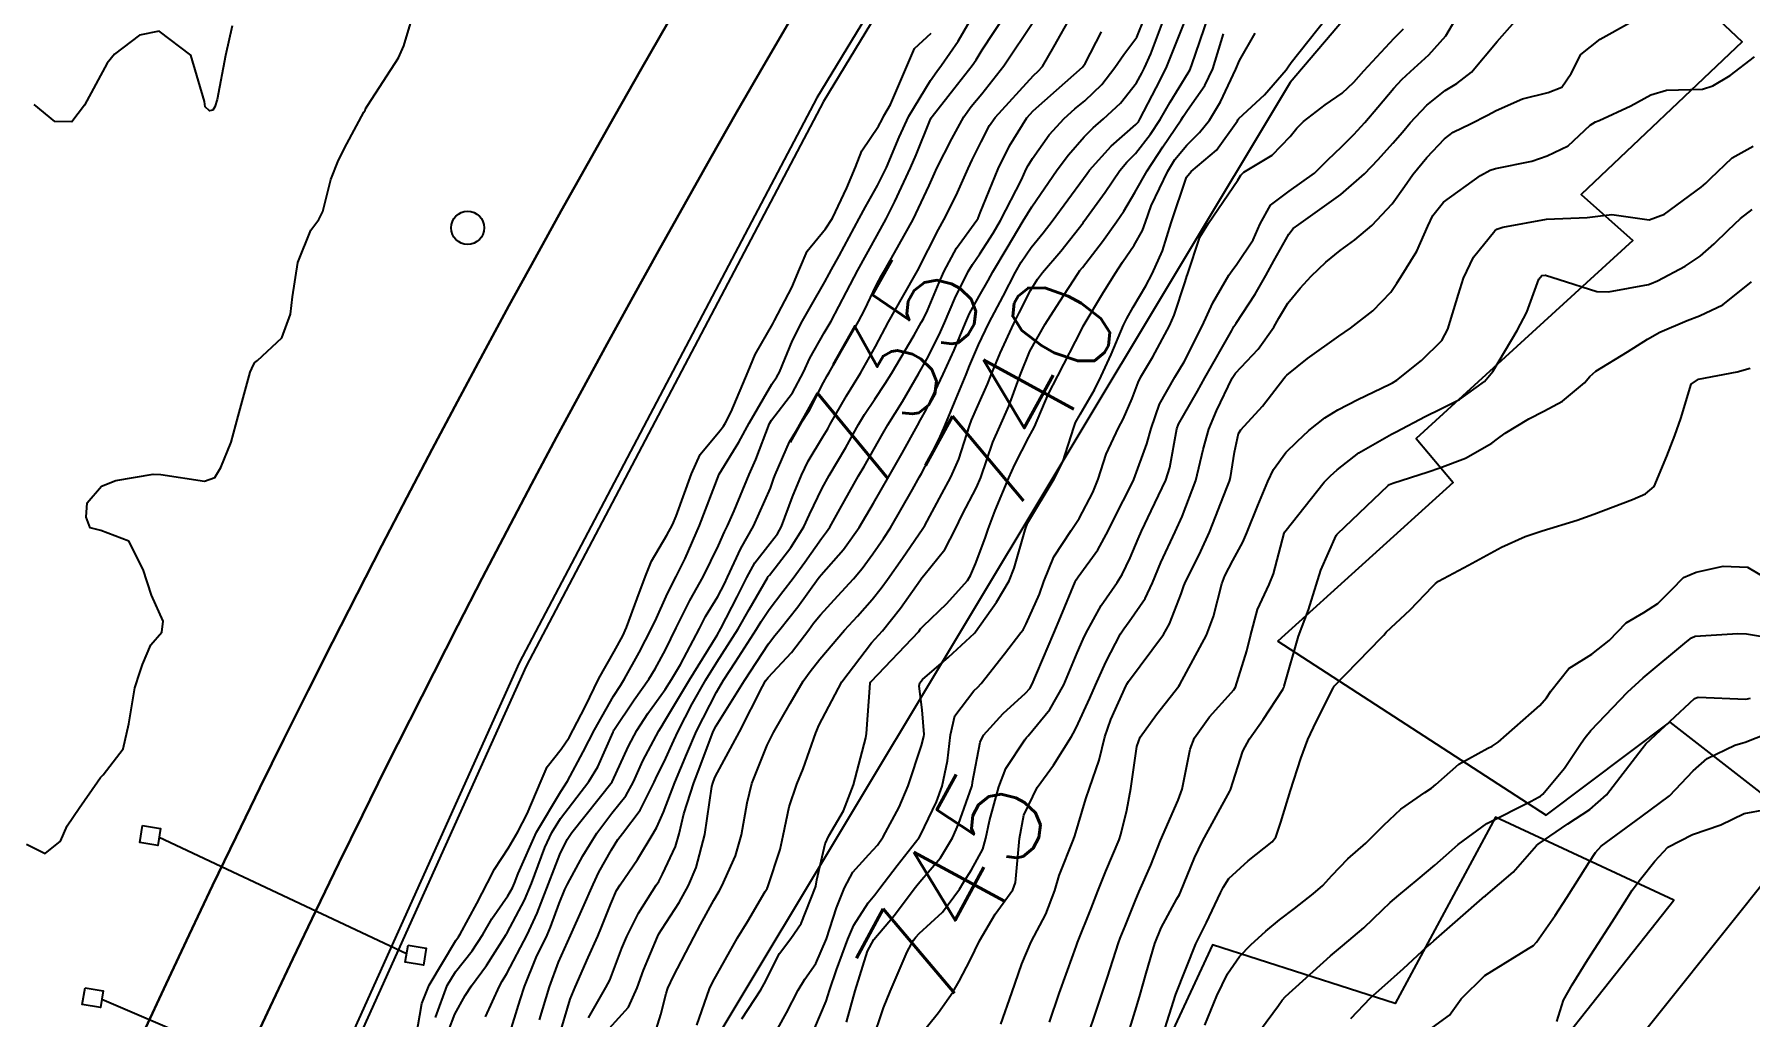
# Model space of a CAD drawing. Header units: metres. Extents: x 318500 to 325275, y 7408834 to 7428799.
# Drawn here: x 323594.8 to 323661.5, y 7419861.4 to 7419899.6 of the extents above; entities that cross this region are included whole.
import ezdxf
from ezdxf.enums import TextEntityAlignment as Align

# ---------------------------------------------------------------- set-up
doc = ezdxf.new("R2010")
doc.units = ezdxf.units.M
doc.header["$MEASUREMENT"] = 0
for name, color, linetype in [('Canaleta de Drenagem', 151, 'Continuous'), ('Cotas', 45, 'Continuous'), ('Curvas de Nivel 1m', 11, 'Continuous'), ('Curvas de Nivel 5m', 15, 'Continuous'), ('Divisas', 45, 'Continuous'), ('Edificações', 30, 'Continuous'), ('Linha Férrea', 20, 'Continuous'), ('Postes', 20, 'Continuous'), ('Pórticos', 45, 'Continuous'), ('Vias Primárias', 230, 'Continuous')]:
    doc.layers.add(name, color=color, linetype=linetype)
doc.styles.add('Style-STANDARD', font='STANDARD.shx')

msp = doc.modelspace()

# ---------------------------------------------------------------- linework, layer by layer
at = {"layer": 'Canaleta de Drenagem'}
for points in [[(323754.168, 7420043.775), (323722.202, 7420014.23), (323701.903, 7419994.95), (323682.74, 7419975.842), (323673.726, 7419964.952), (323662.221, 7419950.662), (323653.979, 7419941.19), (323649.823, 7419935.667), (323641.557, 7419923.536), (323632.173, 7419908.51), (323625.256, 7419897.131), (323613.688, 7419875.18), (323604.4, 7419854.569), (323600.484, 7419846.309), (323595.116, 7419832.952), (323589.662, 7419818.973)], [(323754.371, 7420043.555), (323722.407, 7420014.011), (323702.113, 7419994.735), (323682.962, 7419975.64), (323673.958, 7419964.762), (323662.451, 7419950.47), (323654.213, 7419941.002), (323650.067, 7419935.492), (323641.808, 7419923.372), (323632.428, 7419908.352), (323625.517, 7419896.984), (323613.958, 7419875.048), (323604.672, 7419854.443), (323600.759, 7419846.189), (323595.395, 7419832.842), (323589.942, 7419818.866)]]:
    msp.add_lwpolyline(points, dxfattribs=at)
at = {"layer": 'Curvas de Nivel 1m', "flags": 128}
for points, elevation in [([(323594.542, 7419868.13), (323595.269, 7419867.767), (323595.861, 7419868.257), (323596.127, 7419868.842), (323596.59, 7419869.537), (323597.306, 7419870.552), (323597.416, 7419870.72), (323597.524, 7419870.827), (323598.301, 7419871.839), (323598.527, 7419872.812), (323598.753, 7419874.208), (323598.951, 7419874.806), (323599.05, 7419875.119), (323599.376, 7419875.884), (323599.803, 7419876.376), (323599.859, 7419876.795), (323599.405, 7419877.803), (323599.075, 7419878.805), (323598.522, 7419879.905), (323597.435, 7419880.324), (323597.021, 7419880.422), (323596.858, 7419880.839), (323596.895, 7419881.392), (323597.458, 7419882.048), (323598.016, 7419882.267), (323599.466, 7419882.513), (323599.767, 7419882.495), (323601.462, 7419882.237), (323601.857, 7419882.381), (323602.097, 7419882.771), (323602.497, 7419883.753), (323602.765, 7419884.761), (323603.238, 7419886.475), (323603.366, 7419886.752), (323603.423, 7419886.85), (323603.523, 7419886.932), (323604.462, 7419887.81), (323604.807, 7419888.731), (323604.887, 7419889.404), (323605.091, 7419890.727), (323605.593, 7419891.983), (323605.906, 7419892.408), (323606.056, 7419892.715), (323606.376, 7419893.955), (323606.674, 7419894.71), (323606.999, 7419895.348), (323607.658, 7419896.567), (323607.707, 7419896.652), (323607.723, 7419896.699), (323607.807, 7419896.843), (323608.996, 7419898.68), (323609.208, 7419899.156), (323609.659, 7419900.671)], 729), ([(323610.439, 7419861.403), (323610.896, 7419862.645), (323611.215, 7419863.173), (323611.867, 7419863.991), (323612.28, 7419864.629), (323612.633, 7419865.232), (323613.253, 7419866.124), (323613.437, 7419866.437), (323613.512, 7419866.616), (323613.653, 7419867.001), (323614.362, 7419868.604), (323615.306, 7419870.177), (323615.572, 7419870.586), (323616.183, 7419871.721), (323616.614, 7419872.571), (323617.36, 7419873.891), (323617.625, 7419874.298), (323617.787, 7419874.556), (323618.352, 7419875.578), (323618.847, 7419876.545), (323619.023, 7419876.916), (323619.408, 7419877.757), (323619.665, 7419878.287), (323619.79, 7419878.534), (323620.139, 7419879.238), (323620.699, 7419880.521), (323621.47, 7419882.51), (323622.234, 7419883.754), (323622.627, 7419884.493), (323623.515, 7419886.001), (323623.707, 7419886.289), (323623.805, 7419886.477), (323624.314, 7419887.701), (323624.706, 7419888.468), (323625.01, 7419889.013), (323625.573, 7419889.983), (323625.741, 7419890.294), (323625.829, 7419890.456), (323626.123, 7419890.99), (323626.909, 7419892.44), (323627.152, 7419892.892), (323627.619, 7419893.724), (323627.97, 7419894.425), (323628.46, 7419895.606), (323628.837, 7419896.412), (323629.674, 7419897.81), (323629.919, 7419898.156), (323630.104, 7419898.396), (323630.748, 7419899.336), (323631.362, 7419900.383)], 731), ([(323610.939, 7419860.889), (323611.193, 7419861.526), (323611.589, 7419862.251), (323611.841, 7419862.634), (323612.421, 7419863.425), (323613.184, 7419864.62), (323613.202, 7419864.648), (323613.231, 7419864.697), (323613.904, 7419865.956), (323614.173, 7419866.606), (323614.694, 7419868.012), (323614.957, 7419868.595), (323615.295, 7419869.131), (323616.401, 7419870.574), (323616.742, 7419871.145), (323617.339, 7419872.487), (323617.362, 7419872.537), (323617.374, 7419872.56), (323618.165, 7419873.745), (323618.728, 7419874.546), (323618.973, 7419874.945), (323619.381, 7419875.69), (323619.798, 7419876.534), (323620.329, 7419877.603), (323620.836, 7419878.519), (323621.439, 7419879.744), (323621.677, 7419880.276), (323621.788, 7419880.505), (323622.042, 7419881.088), (323622.624, 7419882.493), (323622.885, 7419883.083), (323623.426, 7419884.481), (323623.501, 7419884.611), (323624.31, 7419885.674), (323624.737, 7419886.468), (323624.99, 7419887.011), (323625.545, 7419888.002), (323625.811, 7419888.456), (323626.418, 7419889.596), (323626.851, 7419890.441), (323627.593, 7419891.768), (323627.955, 7419892.425), (323628.287, 7419893.097), (323628.903, 7419894.411), (323629.125, 7419894.921), (323629.658, 7419896.238), (323629.708, 7419896.351), (323629.74, 7419896.399), (323630.587, 7419897.475), (323631.293, 7419898.384), (323631.454, 7419898.612), (323631.689, 7419898.989), (323632.597, 7419900.367)], 732), ([(323613.278, 7419860.619), (323613.73, 7419862.084), (323613.899, 7419862.61), (323614.356, 7419863.738), (323614.776, 7419864.597), (323614.915, 7419864.915), (323615.249, 7419865.832), (323615.466, 7419866.377), (323615.57, 7419866.585), (323616.169, 7419867.684), (323616.705, 7419868.569), (323617.298, 7419869.336), (323617.842, 7419870.017), (323618.13, 7419870.552), (323618.502, 7419871.369), (323619.118, 7419872.542), (323619.205, 7419872.678), (323619.345, 7419872.897), (323620.306, 7419874.526), (323621.387, 7419876.252), (323621.535, 7419876.508), (323622.162, 7419877.745), (323622.535, 7419878.493), (323622.853, 7419879.064), (323623.44, 7419879.833), (323623.732, 7419880.191), (323623.887, 7419880.476), (323624.309, 7419881.624), (323624.658, 7419882.468), (323624.929, 7419883.014), (323625.493, 7419883.965), (323625.682, 7419884.273), (323625.781, 7419884.456), (323626.409, 7419885.555), (323626.955, 7419886.439), (323627.54, 7419887.464), (323628.049, 7419888.423), (323628.591, 7419889.388), (323629.17, 7419890.406), (323629.592, 7419891.231), (323629.983, 7419892.018), (323630.191, 7419892.394), (323630.673, 7419893.336), (323631.138, 7419894.385), (323631.296, 7419894.723), (323631.646, 7419895.416), (323631.973, 7419896.058), (323632.191, 7419896.372), (323633.685, 7419897.993), (323633.868, 7419898.166), (323634.028, 7419898.345), (323634.473, 7419899.113), (323635.157, 7419900.328)], 734), ([(323615.226, 7419860.589), (323615.678, 7419862.108), (323615.867, 7419862.58), (323616.379, 7419863.73), (323616.742, 7419864.567), (323616.89, 7419864.91), (323617.249, 7419865.821), (323617.478, 7419866.337), (323617.619, 7419866.556), (323618.289, 7419867.536), (323618.897, 7419868.544), (323619.04, 7419868.795), (323619.298, 7419869.377), (323619.745, 7419870.533), (323620.203, 7419871.65), (323620.587, 7419872.521), (323621.363, 7419874.043), (323621.637, 7419874.506), (323622.094, 7419875.216), (323622.921, 7419876.487), (323623.096, 7419876.783), (323623.402, 7419877.252), (323623.94, 7419877.947), (323624.344, 7419878.471), (323624.799, 7419879.097), (323625.443, 7419880.015), (323625.634, 7419880.27), (323625.764, 7419880.455), (323626.156, 7419881.149), (323626.883, 7419882.439), (323627.098, 7419882.813), (323627.486, 7419883.5), (323627.828, 7419884.092), (323628.024, 7419884.422), (323628.593, 7419885.334), (323629.217, 7419886.405), (323629.536, 7419886.98), (323630.019, 7419887.922), (323630.216, 7419888.393), (323630.618, 7419889.335), (323631.148, 7419890.384), (323631.309, 7419890.658), (323631.59, 7419891.074), (323632.107, 7419891.867), (323632.397, 7419892.368), (323633.218, 7419893.949), (323633.4, 7419894.353), (323633.478, 7419894.506), (323633.636, 7419894.773), (323634.293, 7419895.697), (323634.875, 7419896.332), (323635.291, 7419896.7), (323635.671, 7419897.02), (323636.342, 7419897.651), (323636.842, 7419898.308), (323637.187, 7419898.813), (323637.702, 7419899.486), (323638.025, 7419900.295)], 736), ([(323616.382, 7419861.383), (323617.063, 7419862.562), (323617.213, 7419862.853), (323617.685, 7419864.096), (323617.875, 7419864.554), (323618.331, 7419865.461), (323619.022, 7419866.542), (323619.117, 7419866.686), (323619.266, 7419866.967), (323619.77, 7419868.045), (323619.915, 7419868.531), (323620.089, 7419869.32), (323620.483, 7419870.522), (323620.716, 7419871.122), (323621.234, 7419872.512), (323621.343, 7419872.727), (323622.45, 7419874.494), (323623.384, 7419875.923), (323623.624, 7419876.242), (323623.82, 7419876.476), (323624.518, 7419877.354), (323625.316, 7419878.461), (323625.358, 7419878.524), (323625.422, 7419878.601), (323626.299, 7419879.585), (323626.905, 7419880.438), (323627.46, 7419881.387), (323628.054, 7419882.421), (323628.572, 7419883.325), (323629.171, 7419884.405), (323629.29, 7419884.617), (323629.509, 7419885.013), (323629.967, 7419885.952), (323630.169, 7419886.394), (323630.599, 7419887.33), (323631.035, 7419888.385), (323631.193, 7419888.746), (323631.566, 7419889.43), (323631.913, 7419890.037), (323632.095, 7419890.372), (323632.654, 7419891.305), (323633.282, 7419892.355), (323633.615, 7419892.894), (323634.599, 7419894.335), (323635.045, 7419894.922), (323635.649, 7419895.609), (323636.003, 7419895.969), (323636.395, 7419896.313), (323637.058, 7419896.917), (323637.681, 7419897.719), (323637.896, 7419898.087), (323637.999, 7419898.295), (323638.24, 7419898.836), (323638.782, 7419900.284)], 737), ([(323602.536, 7419899.929), (323602.282, 7419898.771), (323601.953, 7419897.066), (323601.862, 7419896.777), (323601.788, 7419896.648), (323601.658, 7419896.624), (323601.489, 7419896.782), (323601.458, 7419896.986), (323600.927, 7419898.788), (323599.694, 7419899.714), (323598.934, 7419899.569), (323597.962, 7419898.826), (323597.676, 7419898.48), (323596.804, 7419896.843), (323596.3, 7419896.201), (323595.65, 7419896.215), (323594.847, 7419896.868)], 729), ([(323612.388, 7419861.432), (323612.923, 7419862.623), (323613.026, 7419862.807), (323613.215, 7419863.115), (323613.997, 7419864.608), (323614.395, 7419865.45), (323614.83, 7419866.596), (323615.277, 7419867.74), (323615.558, 7419868.314), (323615.738, 7419868.583), (323617.31, 7419870.56), (323617.938, 7419871.947), (323618.258, 7419872.551), (323618.689, 7419873.207), (323619.364, 7419874.146), (323619.618, 7419874.536), (323619.957, 7419875.112), (323620.696, 7419876.52), (323620.937, 7419876.977), (323621.409, 7419877.763), (323621.676, 7419878.247), (323621.79, 7419878.504), (323622.31, 7419879.624), (323622.795, 7419880.49), (323623.465, 7419881.971), (323623.594, 7419882.353), (323623.641, 7419882.478), (323624.198, 7419883.764), (323624.626, 7419884.469), (323624.971, 7419885), (323625.524, 7419886.07), (323625.658, 7419886.328), (323625.733, 7419886.457), (323625.998, 7419886.917), (323626.878, 7419888.44), (323627.113, 7419888.88), (323627.571, 7419889.835), (323627.775, 7419890.229), (323627.888, 7419890.425), (323628.277, 7419891.106), (323629, 7419892.409), (323629.623, 7419893.728), (323629.831, 7419894.195), (323629.926, 7419894.397), (323630.502, 7419895.536), (323630.976, 7419896.387), (323631.257, 7419896.791), (323631.669, 7419897.288), (323632.532, 7419898.367), (323633.708, 7419900.141)], 733), ([(323617.186, 7419860.979), (323617.946, 7419861.805), (323618.282, 7419862.549), (323618.52, 7419863.244), (323619.061, 7419864.542), (323619.119, 7419864.654), (323619.234, 7419864.833), (323619.915, 7419865.865), (323620.27, 7419866.525), (323620.567, 7419867.224), (323620.907, 7419868.516), (323621.179, 7419870.382), (323621.214, 7419870.511), (323621.241, 7419870.581), (323621.314, 7419870.747), (323622.258, 7419872.496), (323623.146, 7419874.263), (323623.271, 7419874.481), (323623.371, 7419874.611), (323624.275, 7419875.577), (323624.945, 7419876.464), (323625.133, 7419876.724), (323625.399, 7419877.047), (323626.079, 7419877.78), (323626.68, 7419878.441), (323627.017, 7419878.846), (323627.435, 7419879.411), (323627.856, 7419880.012), (323628.119, 7419880.42), (323628.978, 7419881.92), (323629.253, 7419882.403), (323629.333, 7419882.542), (323629.476, 7419882.806), (323630.01, 7419883.877), (323630.232, 7419884.393), (323630.609, 7419885.293), (323631.059, 7419886.385), (323631.197, 7419886.72), (323631.542, 7419887.535), (323631.943, 7419888.374), (323632.508, 7419889.424), (323632.985, 7419890.359), (323633.198, 7419890.744), (323633.595, 7419891.321), (323634.055, 7419891.891), (323634.407, 7419892.338), (323635.627, 7419893.991), (323635.763, 7419894.185), (323635.863, 7419894.318), (323636.695, 7419895.258), (323637.657, 7419896.089), (323637.759, 7419896.198), (323637.819, 7419896.298), (323638.452, 7419897.515), (323638.832, 7419898.283), (323639.593, 7419900.156)], 738), ([(323618.964, 7419860.762), (323619.195, 7419861.513), (323619.406, 7419862.338), (323619.474, 7419862.536), (323619.683, 7419863.002), (323620.476, 7419864.521), (323620.744, 7419865.011), (323621.252, 7419865.957), (323621.458, 7419866.306), (323621.574, 7419866.505), (323622.096, 7419867.68), (323622.338, 7419868.494), (323622.554, 7419869.743), (323622.733, 7419870.489), (323623.332, 7419871.977), (323623.493, 7419872.324), (323623.577, 7419872.478), (323624.222, 7419873.606), (323624.726, 7419874.466), (323624.996, 7419874.842), (323625.379, 7419875.327), (323626.336, 7419876.446), (323626.844, 7419876.993), (323627.408, 7419877.64), (323627.758, 7419878.082), (323628.006, 7419878.421), (323628.595, 7419879.25), (323629.382, 7419880.401), (323629.451, 7419880.514), (323630.116, 7419881.741), (323630.467, 7419882.39), (323630.776, 7419883.092), (323631.195, 7419884.383), (323631.275, 7419884.61), (323631.512, 7419885.168), (323631.893, 7419886.006), (323632.041, 7419886.372), (323632.379, 7419887.208), (323632.922, 7419888.359), (323633.13, 7419888.782), (323633.569, 7419889.644), (323633.836, 7419890.087), (323634.035, 7419890.343), (323634.748, 7419891.177), (323635.609, 7419892.279), (323635.625, 7419892.305), (323635.64, 7419892.32), (323636.464, 7419893.469), (323637.04, 7419894.306), (323637.31, 7419894.628), (323637.64, 7419894.974), (323638.229, 7419895.714), (323638.599, 7419896.286), (323638.989, 7419896.961), (323639.687, 7419898.1), (323639.755, 7419898.203), (323639.784, 7419898.269), (323639.831, 7419898.408), (323640.464, 7419900.259)], 739), ([(323622.34, 7419861.346), (323623.085, 7419862.482), (323623.212, 7419862.71), (323623.805, 7419863.894), (323624.25, 7419864.47), (323624.656, 7419865.049), (323625.206, 7419866.461), (323625.215, 7419866.506), (323625.264, 7419866.75), (323625.589, 7419868.151), (323625.722, 7419868.454), (323626.29, 7419869.436), (323626.691, 7419870.439), (323627.165, 7419872.261), (323627.187, 7419872.432), (323627.332, 7419874.394), (323627.348, 7419874.43), (323627.37, 7419874.461), (323629.22, 7419876.403), (323629.295, 7419876.498), (323629.393, 7419876.604), (323630.315, 7419877.482), (323631.117, 7419878.383), (323631.234, 7419878.571), (323631.43, 7419879.031), (323631.8, 7419880.019), (323631.916, 7419880.373), (323632.185, 7419881.096), (323632.724, 7419882.361), (323632.952, 7419882.884), (323633.494, 7419883.946), (323633.644, 7419884.202), (323633.716, 7419884.347), (323634.256, 7419885.602), (323634.623, 7419886.334), (323635.548, 7419888.111), (323635.614, 7419888.255), (323635.652, 7419888.319), (323636.368, 7419889.512), (323636.85, 7419890.307), (323637.144, 7419890.747), (323637.597, 7419891.412), (323637.919, 7419891.982), (323638.029, 7419892.294), (323638.26, 7419892.934), (323638.899, 7419894.281), (323639.18, 7419894.734), (323639.645, 7419895.294), (323640.133, 7419895.782), (323640.517, 7419896.257), (323640.951, 7419896.971), (323641.548, 7419898.242), (323641.693, 7419898.578), (323642.299, 7419899.639)], 741), ([(323623.476, 7419860.477), (323624.083, 7419861.585), (323624.534, 7419862.467), (323624.79, 7419862.888), (323625.22, 7419863.494), (323625.638, 7419864.454), (323626.029, 7419865.667), (323626.337, 7419866.444), (323626.665, 7419867.043), (323627.28, 7419867.734), (323627.614, 7419868.097), (323627.836, 7419868.422), (323628.461, 7419869.572), (323628.813, 7419870.407), (323629.333, 7419871.963), (323629.423, 7419872.315), (323629.426, 7419872.399), (323629.354, 7419873.353), (323629.242, 7419874.276), (323629.267, 7419874.402), (323629.371, 7419874.53), (323630.373, 7419875.398), (323631.39, 7419876.338), (323631.426, 7419876.379), (323632.241, 7419877.534), (323632.732, 7419878.36), (323632.933, 7419878.852), (323633.355, 7419880.351), (323633.453, 7419880.61), (323634.484, 7419882.335), (323634.824, 7419882.985), (323635.246, 7419884.324), (323635.315, 7419884.511), (323635.508, 7419884.858), (323636.047, 7419885.79), (323636.314, 7419886.312), (323636.693, 7419887.153), (323637.181, 7419888.304), (323637.305, 7419888.551), (323637.56, 7419888.992), (323638.041, 7419889.825), (323638.293, 7419890.289), (323638.688, 7419891.189), (323639.026, 7419892.279), (323639.628, 7419894.048), (323639.803, 7419894.267), (323640.797, 7419895.098), (323641.609, 7419896.241), (323641.625, 7419896.276), (323641.661, 7419896.322), (323642.655, 7419897.25), (323643.497, 7419898.222), (323643.575, 7419898.338), (323643.693, 7419898.502), (323645.046, 7419900.2)], 742), ([(323625.188, 7419861.001), (323625.621, 7419862.037), (323625.75, 7419862.452), (323626.025, 7419863.255), (323626.466, 7419864.441), (323626.693, 7419864.983), (323627.251, 7419865.858), (323627.512, 7419866.171), (323627.709, 7419866.423), (323628.381, 7419867.306), (323629.238, 7419868.401), (323629.291, 7419868.479), (323629.912, 7419869.785), (323630.128, 7419870.392), (323630.343, 7419871.371), (323630.46, 7419872.389), (323630.62, 7419873.118), (323631.366, 7419874.096), (323631.512, 7419874.234), (323631.641, 7419874.376), (323632.554, 7419875.535), (323633.192, 7419876.353), (323633.276, 7419876.468), (323633.395, 7419876.693), (323633.911, 7419877.845), (323634.087, 7419878.34), (323634.465, 7419879.304), (323635.143, 7419880.325), (323635.455, 7419880.786), (323635.984, 7419881.796), (323636.193, 7419882.313), (323636.509, 7419883.285), (323636.984, 7419884.305), (323637.166, 7419884.642), (323637.517, 7419885.454), (323637.748, 7419886.075), (323637.857, 7419886.295), (323638.314, 7419887.065), (323638.96, 7419888.279), (323639.144, 7419888.688), (323639.576, 7419889.977), (323639.645, 7419890.203), (323639.665, 7419890.269), (323640.148, 7419891.716), (323640.488, 7419892.257), (323641.627, 7419893.936), (323641.741, 7419894.127), (323641.852, 7419894.238), (323642.962, 7419894.905), (323643.651, 7419895.622), (323643.918, 7419895.954), (323644.176, 7419896.212), (323645.017, 7419896.853), (323645.677, 7419897.31), (323646.134, 7419897.733), (323646.521, 7419898.178), (323647.703, 7419899.447), (323648.055, 7419899.808)], 743), ([(323626.418, 7419861.216), (323626.747, 7419862.437), (323627.226, 7419863.982), (323627.477, 7419864.426), (323628.278, 7419865.381), (323629.049, 7419866.403), (323629.14, 7419866.524), (323629.264, 7419866.668), (323630.067, 7419867.603), (323630.533, 7419868.388), (323630.761, 7419868.919), (323631.285, 7419870.38), (323631.292, 7419870.399), (323631.312, 7419870.543), (323631.611, 7419872.101), (323631.735, 7419872.374), (323632.5, 7419873.216), (323633.365, 7419873.999), (323633.533, 7419874.182), (323633.629, 7419874.346), (323633.81, 7419874.78), (323634.471, 7419876.334), (323634.749, 7419876.98), (323635.304, 7419878.322), (323635.342, 7419878.401), (323635.423, 7419878.518), (323636.18, 7419879.572), (323636.579, 7419880.309), (323636.866, 7419880.896), (323637.468, 7419882.053), (323637.585, 7419882.298), (323638.088, 7419883.694), (323638.253, 7419884.289), (323638.575, 7419885.223), (323639.172, 7419886.275), (323639.536, 7419886.878), (323640.235, 7419888.26), (323640.65, 7419889.168), (323641.266, 7419890.245), (323641.398, 7419890.428), (323641.586, 7419890.673), (323642.219, 7419891.615), (323642.494, 7419892.231), (323642.889, 7419892.956), (323643.623, 7419893.506), (323644.605, 7419894.205), (323645.117, 7419894.719), (323645.646, 7419895.225), (323646.13, 7419895.706), (323646.555, 7419896.177), (323647.069, 7419896.769), (323647.68, 7419897.504), (323647.995, 7419897.847), (323648.338, 7419898.154), (323649.044, 7419898.799), (323649.704, 7419899.538), (323650.061, 7419900.135)], 744), ([(323629.183, 7419860.599), (323629.995, 7419861.595), (323630.547, 7419862.387), (323630.791, 7419862.807), (323631.223, 7419863.632), (323631.585, 7419864.375), (323632.189, 7419865.422), (323632.876, 7419866.356), (323632.976, 7419866.642), (323633.14, 7419868.352), (323633.299, 7419869.259), (323633.821, 7419870.342), (323634.455, 7419871.201), (323635.163, 7419872.323), (323635.228, 7419872.436), (323635.345, 7419872.65), (323635.868, 7419873.809), (323636.085, 7419874.313), (323636.487, 7419875.201), (323637.067, 7419876.303), (323637.191, 7419876.504), (323637.397, 7419876.79), (323638.022, 7419877.68), (323638.307, 7419878.287), (323638.632, 7419879.082), (323639.187, 7419880.274), (323639.456, 7419880.861), (323639.992, 7419882.262), (323640.278, 7419883.468), (323640.489, 7419884.255), (323640.794, 7419884.967), (323641.405, 7419886.242), (323641.532, 7419886.43), (323642.408, 7419887.365), (323643.016, 7419888.225), (323643.21, 7419888.569), (323643.564, 7419889.149), (323644.046, 7419889.74), (323644.478, 7419890.207), (323645.036, 7419890.751), (323645.595, 7419891.199), (323646.168, 7419891.615), (323646.824, 7419892.172), (323647.619, 7419893.017), (323648.097, 7419893.684), (323648.42, 7419894.152), (323648.969, 7419894.817), (323649.651, 7419895.54), (323649.997, 7419895.793), (323650.663, 7419896.125), (323651.329, 7419896.451), (323651.668, 7419896.633), (323652.682, 7419897.087), (323653.679, 7419897.331), (323654.209, 7419897.548), (323654.581, 7419898.071), (323654.955, 7419898.81), (323655.704, 7419899.414), (323656.85, 7419900.043)], 746), ([(323632.407, 7419861.146), (323632.839, 7419862.356), (323633.221, 7419863.491), (323633.594, 7419864.345), (323634.163, 7419865.419), (323634.514, 7419866.331), (323634.677, 7419866.921), (323635.238, 7419868.321), (323635.291, 7419868.463), (323635.719, 7419869.903), (323635.862, 7419870.314), (323636.232, 7419871.405), (323636.456, 7419872.309), (323636.682, 7419872.975), (323637.285, 7419874.301), (323637.313, 7419874.358), (323637.372, 7419874.455), (323638.729, 7419876.28), (323638.972, 7419876.701), (323639.414, 7419877.855), (323639.52, 7419878.166), (323639.565, 7419878.268), (323640.185, 7419879.513), (323640.52, 7419880.254), (323641.201, 7419881.978), (323641.297, 7419882.243), (323641.333, 7419882.381), (323641.487, 7419883.369), (323641.648, 7419884.088), (323641.735, 7419884.238), (323642.585, 7419885.158), (323643.414, 7419886.221), (323643.464, 7419886.288), (323643.531, 7419886.361), (323644.328, 7419886.998), (323645.547, 7419887.873), (323645.997, 7419888.183), (323646.875, 7419888.855), (323647.571, 7419889.576), (323647.805, 7419889.929), (323647.948, 7419890.156), (323648.578, 7419891.167), (323649.001, 7419892.146), (323649.201, 7419892.557), (323649.619, 7419893.074), (323651.051, 7419894.119), (323651.426, 7419894.321), (323651.634, 7419894.385), (323653.053, 7419894.675), (323653.642, 7419894.873), (323654.459, 7419895.261), (323655.32, 7419896.063), (323655.529, 7419896.194), (323655.663, 7419896.254), (323656.893, 7419896.821), (323657.678, 7419897.253), (323658.28, 7419897.425), (323659.682, 7419897.472), (323660.089, 7419897.599), (323660.759, 7419897.994), (323661.697, 7419898.728)], 747), ([(323634.309, 7419861.218), (323634.679, 7419862.328), (323635.225, 7419863.83), (323635.35, 7419864.198), (323635.393, 7419864.318), (323635.921, 7419865.642), (323636.186, 7419866.311), (323636.493, 7419867.086), (323637.011, 7419868.303), (323637.079, 7419868.515), (323637.302, 7419869.455), (323637.47, 7419870.298), (323637.696, 7419871.933), (323637.831, 7419872.293), (323638.463, 7419873.174), (323639.326, 7419874.271), (323639.371, 7419874.338), (323640.401, 7419876.255), (323640.678, 7419876.974), (323640.996, 7419878.246), (323641.112, 7419878.558), (323641.434, 7419879.161), (323641.819, 7419879.862), (323641.977, 7419880.235), (323642.398, 7419881.294), (323642.787, 7419882.227), (323643.006, 7419882.695), (323643.487, 7419883.35), (323643.923, 7419883.784), (323644.388, 7419884.207), (323645.003, 7419884.702), (323645.512, 7419885.014), (323646.287, 7419885.41), (323647.528, 7419886.008), (323647.632, 7419886.055), (323647.801, 7419886.157), (323648.765, 7419886.921), (323649.546, 7419887.708), (323649.781, 7419888.137), (323650.196, 7419889.506), (323650.388, 7419890.128), (323650.779, 7419890.935), (323651.608, 7419891.967), (323651.692, 7419892.026), (323651.921, 7419892.105), (323653.613, 7419892.414), (323655.197, 7419892.481), (323655.615, 7419892.527), (323656.156, 7419892.592), (323657.614, 7419892.392), (323658.203, 7419892.608), (323659.627, 7419893.666), (323659.809, 7419893.818), (323659.993, 7419893.996), (323660.841, 7419894.793), (323661.649, 7419895.254)], 748), ([(323635.668, 7419860.315), (323636.049, 7419861.46), (323636.331, 7419862.309), (323636.551, 7419862.972), (323636.982, 7419864.302), (323637.052, 7419864.483), (323637.24, 7419864.955), (323637.631, 7419865.918), (323637.793, 7419866.292), (323638.235, 7419867.326), (323638.619, 7419868.28), (323639.306, 7419869.85), (323639.453, 7419870.268), (323639.769, 7419871.828), (323639.935, 7419872.261), (323640.527, 7419873.078), (323641.367, 7419874.014), (323641.47, 7419874.137), (323641.528, 7419874.238), (323641.976, 7419875.642), (323642.111, 7419876.233), (323642.387, 7419877.249), (323642.838, 7419878.226), (323643.014, 7419878.636), (323643.423, 7419880.22), (323643.43, 7419880.241), (323643.451, 7419880.275), (323644.984, 7419882.197), (323645.219, 7419882.449), (323645.477, 7419882.679), (323646.331, 7419883.333), (323647.498, 7419884.013), (323647.594, 7419884.064), (323647.775, 7419884.157), (323648.899, 7419884.756), (323649.514, 7419885.048), (323650.24, 7419885.408), (323651.206, 7419886.115), (323651.534, 7419886.504), (323652.479, 7419888.096), (323652.852, 7419888.799), (323653.318, 7419890.084), (323653.439, 7419890.225), (323653.582, 7419890.244), (323654.108, 7419890.075), (323655.573, 7419889.608), (323656.029, 7419889.598), (323657.578, 7419889.879), (323657.691, 7419889.915), (323657.938, 7419890.025), (323659.011, 7419890.586), (323659.595, 7419890.984), (323660.138, 7419891.459), (323660.68, 7419891.989), (323661.162, 7419892.437), (323661.618, 7419892.793)], 749), ([(323638.716, 7419860.749), (323639.195, 7419862.27), (323639.21, 7419862.31), (323639.991, 7419864.259), (323640.401, 7419865.094), (323640.955, 7419866.245), (323641.051, 7419866.455), (323641.268, 7419866.797), (323642.021, 7419867.49), (323642.951, 7419868.223), (323643.1, 7419868.414), (323643.298, 7419868.992), (323643.669, 7419870.215), (323644.074, 7419871.464), (323644.344, 7419872.205), (323644.668, 7419872.882), (323645.326, 7419874.191), (323645.371, 7419874.268), (323647.209, 7419876.163), (323647.292, 7419876.261), (323647.393, 7419876.372), (323648.318, 7419877.239), (323649.191, 7419878.142), (323649.302, 7419878.261), (323649.423, 7419878.353), (323650.581, 7419878.975), (323651.44, 7419879.443), (323651.871, 7419879.676), (323652.794, 7419880.09), (323653.452, 7419880.309), (323654.804, 7419880.719), (323655.459, 7419880.953), (323656.957, 7419881.53), (323657.467, 7419881.752), (323657.798, 7419882.025), (323658.291, 7419883.215), (323658.6, 7419884.013), (323658.842, 7419884.678), (323659.246, 7419886.004), (323659.532, 7419886.196), (323661.034, 7419886.486), (323661.537, 7419886.633)], 751), ([(323640.346, 7419861.099), (323640.81, 7419862.246), (323641.219, 7419863.1), (323641.686, 7419863.774), (323642.131, 7419864.231), (323642.707, 7419864.756), (323643.245, 7419865.194), (323643.823, 7419865.639), (323644.547, 7419866.201), (323644.925, 7419866.535), (323645.271, 7419866.917), (323645.894, 7419867.567), (323646.594, 7419868.17), (323647.297, 7419868.87), (323647.957, 7419869.5), (323648.896, 7419870.144), (323649.149, 7419870.305), (323649.315, 7419870.457), (323650.216, 7419871.238), (323651.336, 7419871.862), (323651.504, 7419871.941), (323651.736, 7419872.104), (323653.362, 7419873.526), (323653.621, 7419873.823), (323653.783, 7419874.076), (323654.483, 7419874.965), (323655.385, 7419875.521), (323656.057, 7419876.05), (323656.711, 7419876.73), (323657.407, 7419877.137), (323657.952, 7419877.482), (323658.479, 7419878.014), (323658.939, 7419878.496), (323659.431, 7419878.704), (323660.489, 7419878.935), (323661.434, 7419878.901), (323663.022, 7419877.956)], 752), ([(323642.5, 7419860.918), (323643.205, 7419861.874), (323643.351, 7419862.075), (323643.481, 7419862.216), (323645.226, 7419863.795), (323645.685, 7419864.183), (323646.522, 7419864.889), (323647.251, 7419865.58), (323647.549, 7419865.864), (323647.88, 7419866.154), (323648.635, 7419866.781), (323649.278, 7419867.322), (323649.714, 7419867.703), (323650.19, 7419868.126), (323651.298, 7419868.937), (323653.024, 7419869.801), (323653.309, 7419869.959), (323653.385, 7419870.003), (323653.478, 7419870.078), (323654.312, 7419871.083), (323654.968, 7419872.064), (323655.124, 7419872.281), (323655.347, 7419872.552), (323656.767, 7419874.039), (323657.376, 7419874.594), (323659.076, 7419876.005), (323659.248, 7419876.147), (323659.393, 7419876.215), (323661.06, 7419876.318), (323661.395, 7419876.303), (323663.361, 7419875.98)], 753), ([(323646.017, 7419861.358), (323646.781, 7419862.166), (323647.214, 7419862.552), (323648.066, 7419863.307), (323648.972, 7419864.143), (323649.107, 7419864.266), (323649.234, 7419864.38), (323650.179, 7419865.193), (323651.223, 7419866.111), (323651.245, 7419866.125), (323651.26, 7419866.143), (323652.32, 7419867.049), (323653.227, 7419868.081), (323653.291, 7419868.14), (323654.444, 7419868.923), (323655.304, 7419869.485), (323655.954, 7419870.05), (323657.337, 7419871.857), (323657.484, 7419872.028), (323659.367, 7419873.793), (323659.518, 7419873.848), (323661.367, 7419873.769), (323661.542, 7419873.803)], 754), ([(323654.026, 7419861.243), (323654.284, 7419862.069), (323654.616, 7419862.666), (323655.226, 7419863.651), (323655.485, 7419864.056), (323656.175, 7419865.117), (323656.757, 7419866.038), (323656.951, 7419866.348), (323657.271, 7419866.77), (323657.826, 7419867.477), (323658.334, 7419868.014), (323659.295, 7419868.513), (323660.4, 7419868.888), (323661.303, 7419869.321), (323662.989, 7419869.637)], 756)]:
    msp.add_lwpolyline(points, dxfattribs=dict(at, elevation=elevation))
at = {"layer": 'Curvas de Nivel 5m', "flags": 128}
for points, elevation in [([(323609.682, 7419860.662), (323609.913, 7419861.946), (323610.188, 7419862.655), (323611.227, 7419864.387), (323611.331, 7419864.537), (323611.396, 7419864.638), (323612.045, 7419865.835), (323612.464, 7419866.628), (323612.731, 7419867.16), (323613.274, 7419867.996), (323613.635, 7419868.615), (323613.998, 7419869.317), (323614.549, 7419870.601), (323614.775, 7419871.141), (323615.328, 7419871.82), (323615.635, 7419872.286), (323615.79, 7419872.583), (323616.25, 7419873.473), (323616.781, 7419874.569), (323617.381, 7419875.624), (323617.72, 7419876.223), (323617.868, 7419876.555), (323618.282, 7419877.676), (323618.599, 7419878.548), (323618.839, 7419879.133), (323619.436, 7419880.14), (323619.648, 7419880.537), (323619.787, 7419880.876), (323620.384, 7419882.526), (323620.725, 7419883.277), (323621.495, 7419884.187), (323621.631, 7419884.375), (323621.705, 7419884.507), (323621.926, 7419884.926), (323622.586, 7419886.494), (323622.858, 7419887.162), (323623.548, 7419888.35), (323623.595, 7419888.434), (323623.613, 7419888.479), (323624.284, 7419889.758), (323624.581, 7419890.47), (323624.881, 7419891.173), (323625.596, 7419892.038), (323625.869, 7419892.456), (323626.429, 7419893.637), (323626.758, 7419894.443), (323627.005, 7419895.074), (323627.654, 7419896.034), (323627.793, 7419896.293), (323627.858, 7419896.427), (323628.117, 7419896.876), (323628.788, 7419898.413), (323629.053, 7419899.046), (323629.699, 7419899.638)], 730), ([(323614.475, 7419861.316), (323614.864, 7419862.595), (323615.22, 7419863.548), (323615.682, 7419864.583), (323616.166, 7419865.656), (323616.562, 7419866.57), (323616.791, 7419867.043), (323617.28, 7419867.919), (323617.524, 7419868.32), (323617.71, 7419868.556), (323618.391, 7419869.457), (323618.938, 7419870.544), (323619.053, 7419870.804), (323619.322, 7419871.336), (323619.706, 7419872.163), (323619.876, 7419872.532), (323620.417, 7419873.585), (323620.949, 7419874.516), (323621.377, 7419875.201), (323622.198, 7419876.498), (323622.636, 7419877.257), (323623.346, 7419878.481), (323623.373, 7419878.528), (323623.422, 7419878.591), (323624.254, 7419879.655), (323624.76, 7419880.467), (323624.981, 7419880.939), (323625.465, 7419881.96), (323625.742, 7419882.456), (323626.382, 7419883.551), (323626.881, 7419884.439), (323627.111, 7419884.831), (323627.515, 7419885.42), (323627.921, 7419886.027), (323628.16, 7419886.421), (323629.042, 7419887.905), (323629.321, 7419888.403), (323629.405, 7419888.549), (323629.557, 7419888.873), (323630.013, 7419889.956), (323630.203, 7419890.394), (323630.688, 7419891.295), (323631.481, 7419892.381), (323631.533, 7419892.459), (323631.613, 7419892.66), (323632.305, 7419894.37), (323632.742, 7419895.265), (323633.422, 7419896.354), (323633.664, 7419896.624), (323634.58, 7419897.433), (323635.589, 7419898.322), (323635.691, 7419898.463), (323636.328, 7419899.69)], 735), ([(323620.602, 7419861.106), (323621.089, 7419862.512), (323621.213, 7419862.789), (323622.179, 7419864.496), (323622.582, 7419865.147), (323623.257, 7419866.295), (323623.324, 7419866.415), (323623.353, 7419866.479), (323623.829, 7419867.927), (323623.957, 7419868.473), (323624.185, 7419869.587), (323624.479, 7419870.468), (323624.724, 7419871.061), (323625.221, 7419872.461), (323625.256, 7419872.546), (323625.344, 7419872.743), (323626.226, 7419874.447), (323627.385, 7419875.953), (323627.807, 7419876.424), (323628.512, 7419877.305), (323629.294, 7419878.402), (323629.345, 7419878.478), (323629.423, 7419878.573), (323630.241, 7419879.589), (323630.654, 7419880.388), (323630.91, 7419880.93), (323631.466, 7419881.993), (323631.63, 7419882.378), (323632.105, 7419883.757), (323632.371, 7419884.367), (323632.724, 7419885.15), (323633.166, 7419886.355), (323633.539, 7419887.282), (323634.13, 7419888.341), (323634.697, 7419889.199), (323635.417, 7419890.322), (323635.484, 7419890.419), (323635.583, 7419890.535), (323636.366, 7419891.545), (323636.903, 7419892.307), (323637.188, 7419892.731), (323637.622, 7419893.456), (323638.092, 7419894.293), (323638.704, 7419895.224), (323639.421, 7419896.274), (323639.515, 7419896.419), (323639.666, 7419896.652), (323640.337, 7419897.603), (323640.645, 7419898.256), (323641.068, 7419899.614)], 740), ([(323627.4, 7419860.427), (323627.848, 7419861.773), (323628.11, 7419862.416), (323628.777, 7419863.958), (323629.015, 7419864.403), (323629.105, 7419864.529), (323629.234, 7419864.659), (323630.142, 7419865.495), (323630.801, 7419866.385), (323630.976, 7419866.671), (323631.271, 7419867.134), (323631.715, 7419867.942), (323631.828, 7419868.372), (323631.972, 7419869.045), (323632.335, 7419870.365), (323632.603, 7419871.078), (323633.338, 7419872.185), (323633.412, 7419872.276), (323633.475, 7419872.348), (323634.32, 7419873.371), (323634.861, 7419874.328), (323635.382, 7419875.565), (323635.606, 7419876.099), (323635.709, 7419876.317), (323636.305, 7419877.412), (323636.928, 7419878.305), (323637.121, 7419878.606), (323637.434, 7419879.259), (323637.745, 7419879.996), (323637.879, 7419880.294), (323638.257, 7419881.087), (323638.821, 7419882.28), (323638.982, 7419882.773), (323639.257, 7419884.274), (323639.317, 7419884.458), (323639.508, 7419884.793), (323640.055, 7419885.729), (323640.345, 7419886.258), (323641.391, 7419888.085), (323641.473, 7419888.241), (323641.5, 7419888.292), (323641.552, 7419888.38), (323642.297, 7419889.505), (323642.707, 7419890.229), (323643.017, 7419890.798), (323643.604, 7419891.833), (323643.776, 7419892.049), (323643.987, 7419892.214), (323645.622, 7419893.369), (323646.549, 7419894.176), (323647.078, 7419894.729), (323647.648, 7419895.37), (323648.02, 7419895.791), (323648.324, 7419896.153), (323648.971, 7419896.847), (323649.679, 7419897.41), (323650.132, 7419897.684), (323650.698, 7419898.125), (323651.702, 7419899.32), (323652.387, 7419900.1)], 745), ([(323637.221, 7419860.299), (323637.68, 7419861.816), (323637.822, 7419862.291), (323638.061, 7419863.13), (323638.398, 7419864.282), (323638.639, 7419864.879), (323639.256, 7419866.006), (323639.353, 7419866.174), (323639.399, 7419866.268), (323639.934, 7419867.607), (323640.244, 7419868.256), (323641.31, 7419870.195), (323641.325, 7419870.225), (323641.334, 7419870.24), (323641.819, 7419871.749), (323642.071, 7419872.233), (323642.602, 7419872.977), (323643.369, 7419874.146), (323643.396, 7419874.194), (323643.409, 7419874.219), (323643.425, 7419874.274), (323643.981, 7419876.211), (323644.368, 7419877.244), (323644.661, 7419878.201), (323644.843, 7419878.785), (323645.449, 7419880.121), (323645.472, 7419880.167), (323645.498, 7419880.189), (323647.469, 7419882.075), (323647.518, 7419882.111), (323647.648, 7419882.158), (323649.026, 7419882.595), (323649.479, 7419882.752), (323650.477, 7419883.134), (323651.494, 7419883.714), (323651.719, 7419883.884), (323652.012, 7419884.102), (323652.932, 7419884.666), (323653.513, 7419884.958), (323654.24, 7419885.352), (323655.09, 7419886.064), (323655.297, 7419886.298), (323655.535, 7419886.51), (323656.765, 7419887.265), (323657.547, 7419887.761), (323658.023, 7419888.023), (323659.086, 7419888.478), (323659.56, 7419888.657), (323660.472, 7419889.085), (323661.58, 7419889.98)], 750), ([(323649.193, 7419861.011), (323649.844, 7419861.486), (323650.303, 7419862.124), (323651.219, 7419863.035), (323652.914, 7419864.085), (323653.11, 7419864.204), (323653.234, 7419864.33), (323653.954, 7419865.368), (323654.413, 7419866.068), (323654.744, 7419866.589), (323655.281, 7419867.439), (323655.525, 7419867.818), (323655.746, 7419868.053), (323657.302, 7419869.198), (323658.395, 7419870.014), (323659.325, 7419870.982), (323659.858, 7419871.469), (323660.942, 7419871.984), (323661.249, 7419872.074), (323661.342, 7419872.103), (323662.682, 7419872.628)], 755)]:
    msp.add_lwpolyline(points, dxfattribs=dict(at, elevation=elevation))
at = {"layer": 'Divisas'}
msp.add_lwpolyline([(323789.794, 7420061.582), (323723.044, 7420000.912), (323725.076, 7419997.52), (323715.068, 7419991.621), (323719.846, 7419985.021), (323709.445, 7419974.881), (323712.718, 7419971.524), (323679.091, 7419942.27), (323682.92, 7419938.401), (323664.995, 7419922.796), (323643.654, 7419897.728), (323612.964, 7419846.621), (323601.106, 7419820.439), (323595.408, 7419801.791)], dxfattribs=at)
at = {"layer": 'Edificações'}
for points in [[(323658.016, 7419902.347), (323661.225, 7419899.302), (323654.968, 7419893.373), (323656.971, 7419891.584), (323648.549, 7419883.891), (323649.99, 7419882.187), (323643.172, 7419876.017), (323653.604, 7419869.267), (323658.417, 7419872.873), (323662.026, 7419870.068), (323673.1, 7419884.198), (323667.405, 7419890.288), (323674.384, 7419898.701), (323680.971, 7419891.844), (323689.966, 7419909.436)], [(323653.565, 7419859.641), (323658.568, 7419865.959), (323658.568, 7419865.959), (323651.639, 7419869.185), (323647.732, 7419861.952), (323640.632, 7419864.221), (323636.621, 7419855.583)]]:
    msp.add_lwpolyline(points, dxfattribs=at)
at = {"layer": 'Linha Férrea'}
for points in [[(323843.705, 7420529.863, -0.339852), (323771.4, 7420065.587), (323704.487, 7420002.468, 0.137972), (323573.117, 7419776.141), (323569.018, 7419760.257, 0.009911), (323565.266, 7419744.042), (323557.569, 7419705.285), (323544.41, 7419647.347), (323509.546, 7419502.298), (323475.425, 7419363.32), (323454.167, 7419264.774, -0.048865), (323374.489, 7419022.071), (323336.216, 7418936.841), (323318.171, 7418898.232), (323303.703, 7418864.835, 0.016709)], [(323303.703, 7418864.835), (323318.171, 7418898.232), (323336.216, 7418936.841), (323374.489, 7419022.071, 0.048865), (323454.167, 7419264.774), (323475.425, 7419363.32), (323509.546, 7419502.298), (323544.41, 7419647.347), (323557.569, 7419705.285), (323565.266, 7419744.042, -0.009911), (323569.018, 7419760.257), (323573.117, 7419776.141, -0.137972), (323704.487, 7420002.468), (323771.4, 7420065.587, 0.339852), (323843.705, 7420529.863, 0.104587)], [(323840.146, 7420527.887, -0.339824), (323768.602, 7420068.543), (323704.141, 7420007.763, 0.140169), (323569.283, 7419777.13), (323565.155, 7419761.392, -0.000234), (323561.228, 7419744.645), (323553.453, 7419705.875), (323540.362, 7419648.042), (323505.529, 7419503.284), (323471.394, 7419364.249), (323450.124, 7419265.645, -0.047372), (323375.492, 7419034.63), (323347.077, 7418970.203), (323316.211, 7418903.384), (323295.96, 7418857.357)], [(323295.96, 7418857.357), (323316.211, 7418903.384), (323347.077, 7418970.203), (323375.492, 7419034.63, 0.047372), (323450.124, 7419265.645), (323471.394, 7419364.249), (323505.529, 7419503.284), (323540.362, 7419648.042), (323553.453, 7419705.875), (323561.228, 7419744.645, 0.000234), (323565.155, 7419761.392), (323569.283, 7419777.13, -0.140169), (323704.141, 7420007.763), (323768.602, 7420068.543, 0.339824), (323840.146, 7420527.887, 0.098634)]]:
    msp.add_lwpolyline(points, format="xyb", dxfattribs=at)
at = {"layer": 'Postes'}
msp.add_circle((323611.689, 7419892.078), 0.645, dxfattribs=at)
at = {"layer": 'Pórticos'}
for points in [[(323599.049, 7419868.857), (323599.757, 7419868.74), (323599.649, 7419868.089), (323598.942, 7419868.205)], [(323609.371, 7419864.209), (323610.079, 7419864.092), (323609.971, 7419863.44), (323609.264, 7419863.557)], [(323596.819, 7419862.559), (323597.526, 7419862.442), (323597.418, 7419861.79), (323596.711, 7419861.907)]]:
    msp.add_lwpolyline(points, close=True, dxfattribs=at)
for points in [[(323599.703, 7419868.414), (323609.317, 7419863.883)], [(323597.472, 7419862.116), (323606.742, 7419858.133)]]:
    msp.add_lwpolyline(points, dxfattribs=at)
at = {"layer": 'Vias Primárias'}
for points in [[(323415.833, 7419583.302), (323419.047, 7419572.746), (323421.03, 7419562.086), (323421.351, 7419557.374), (323421.618, 7419546.016), (323420.655, 7419534.774), (323419.854, 7419529.552), (323419.495, 7419524.986, 0.238184), (323422.135, 7419522.665), (323425.333, 7419521.775), (323439.384, 7419519.04), (323447.038, 7419517.341, 0.392019), (323449.506, 7419518.783), (323449.894, 7419520.081), (323454.112, 7419536.783), (323456.933, 7419548.508), (323462.14, 7419572.405), (323463.204, 7419579.599, 0.075507), (323463.151, 7419593.445, 0), (323461.926, 7419601.304, 0.173993), (323443.828, 7419629.608, 0.279998), (323404.325, 7419640.182, 0.277838)], [(323934.92, 7420316.776, 0), (323936.242, 7420308.849)], [(323715.644, 7420145.548, 0), (323709.04, 7420132.939)], [(323939.281, 7420278.615, 0), (323933.27, 7420270.921)], [(323836.404, 7420021.217), (323839.692, 7420014.547, -0.172492), (323840.737, 7420005.613, 0), (323839.679, 7420000.995, -0.226003), (323822.498, 7419987.869), (323816.045, 7419986.261), (323809.838, 7419985.761), (323797.857, 7419985.557), (323783.43, 7419986.553), (323778.024, 7419986.103, 0.920221), (323778.024, 7419984.652), (323787.034, 7419982.652), (323805.471, 7419977.44), (323826.967, 7419970.976), (323850.367, 7419962.962), (323868.105, 7419955.747), (323881.534, 7419947.778), (323892.006, 7419939.962), (323903.28, 7419930.644), (323910.885, 7419924.39)], [(323831.088, 7420001.787, 0), (323833.844, 7420008.443, 0.220888)]]:
    msp.add_lwpolyline(points, format="xyb", dxfattribs=at)
msp.add_lwpolyline([(323654.717, 7419794.253), (323651.087, 7419811.82), (323648.645, 7419825.906), (323647.57, 7419835.074), (323647.809, 7419842.442), (323651.053, 7419851.67), (323653.042, 7419854.912), (323656.028, 7419859.114), (323662.577, 7419867.289), (323673.423, 7419879.285), (323680.234, 7419886.774), (323682.013, 7419889.231), (323684.903, 7419894.057), (323690.298, 7419904.895)], dxfattribs=at)

# ---------------------------------------------------------------- texts
at = {"layer": 'Cotas', "style": 'Style-STANDARD'}
for s, rotation, p in [('735', 60.76933, (323628.024, 7419886.456, 735)), ('740', 61.35442, (323633.263, 7419885.585, 740)), ('745', 61.51635, (323630.57, 7419866.46, 745))]:
    msp.add_text(s, height=4, rotation=rotation, dxfattribs=at).set_placement(p, align=Align.MIDDLE_CENTER)

doc.saveas('drawing.dxf')
